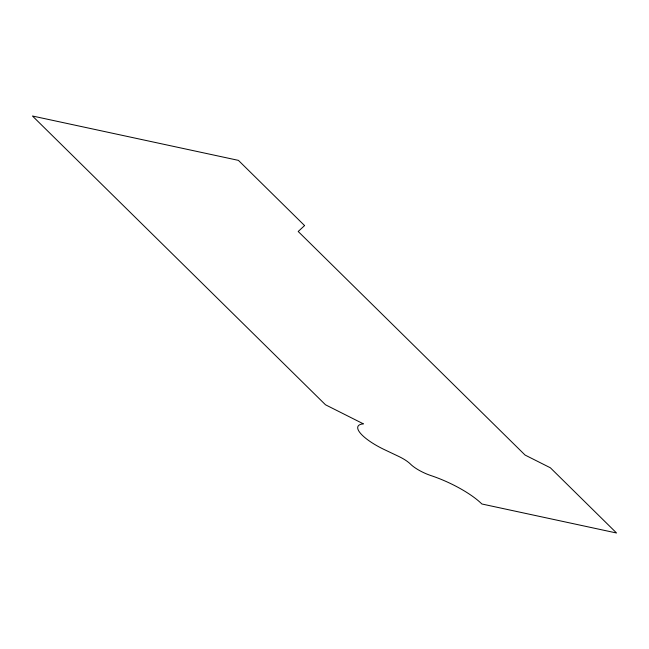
<?xml version="1.0" encoding="UTF-8"?>
<svg xmlns="http://www.w3.org/2000/svg" width="649" height="649" viewBox="0 0 649 649"><rect width="100%" height="100%" fill="white"/><g stroke="black" fill="none" stroke-linecap="round" stroke-linejoin="round"><path stroke-width="0.97" d="M304.584 225.584L298.199 231.482L525.082 455.063L550.376 467.791L616.55 532.999L481.882 503.989A50.379 14.31 24.8 0 0 430.968 475.587A20.151 5.719 24.8 0 1 410.582 464.197L410.346 463.97A18.269 5.192 24.8 0 0 398.713 456.417L384.646 449.749A35.233 10.011 24.8 0 1 363.448 423.878L325.506 404.789L32.45 116.001L238.41 160.368L304.584 225.584"/></g></svg>
